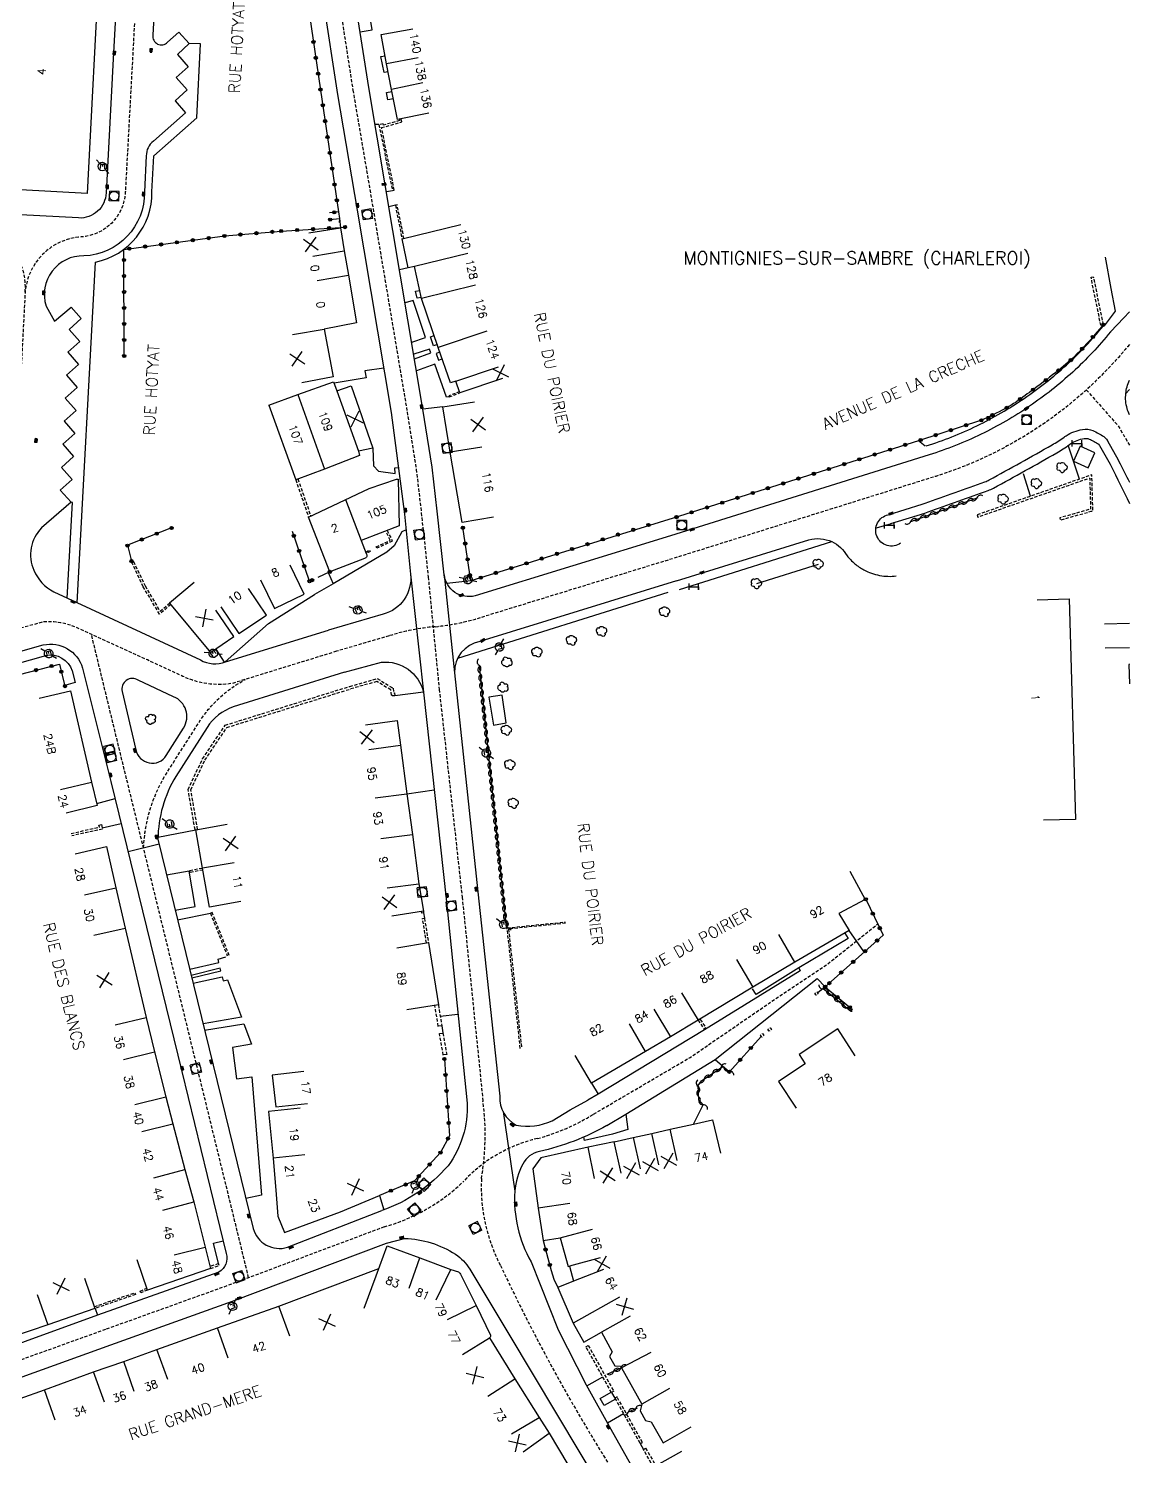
# Model space of a CAD drawing. Header units: millimetres. Extents: x 155999 to 157000, y 121000 to 122000.
# Drawn here: x 156828 to 157000, y 121550.5 to 121773.5 of the extents above; entities that cross this region are included whole.
import ezdxf
from ezdxf.enums import TextEntityAlignment as Align

# ---------------------------------------------------------------- set-up
doc = ezdxf.new("R2010")
doc.units = ezdxf.units.MM
doc.linetypes.add('DASHED', pattern=[0.75, 0.5, -0.25])
doc.layers.get('0').update_dxf_attribs({"linetype": 'CONTINUOUS'})
for name, color, linetype in [('W0001', 6, 'DASHED'), ('W0008', 7, 'CONTINUOUS'), ('W0017', 7, 'CONTINUOUS'), ('W0100', 7, 'CONTINUOUS'), ('W0112', 1, 'DASHED'), ('W0300', 7, 'CONTINUOUS'), ('W0302', 3, 'CONTINUOUS'), ('W0310', 3, 'CONTINUOUS'), ('W0322', 7, 'CONTINUOUS'), ('W0330', 7, 'CONTINUOUS'), ('W0334', 7, 'CONTINUOUS'), ('W0400', 7, 'CONTINUOUS'), ('W0420', 7, 'CONTINUOUS'), ('W0471', 7, 'CONTINUOUS'), ('W0980', 7, 'CONTINUOUS'), ('W0989', 7, 'CONTINUOUS'), ('W0991', 7, 'CONTINUOUS'), ('W1102', 7, 'CONTINUOUS'), ('W1474', 7, 'CONTINUOUS')]:
    doc.layers.add(name, color=color, linetype=linetype)
doc.styles.get("Standard").update_dxf_attribs({"font": 'romans.shx', "width": 0.85})

# ---------------------------------------------------------------- blocks, each defined once
blk = doc.blocks.new('T400')
for p, q in [((-0.15, 0.3), (0.15, 0.3)), ((-0.15, -0.25), (-0.15, 0.3)), ((-0.15, 0.15), (0.15, 0.15)), ((-0.15, 0), (0.15, 0)), ((0.15, 0.3), (0.15, -0.25)), ((-0.15, -0.15), (0.15, -0.15)), ((-0.15, -0.25), (-0.15, -0.3)), ((-0.15, -0.3), (0.15, -0.3)), ((0.15, -0.3), (0.15, -0.25))]:
    blk.add_line(p, q)
blk = doc.blocks.new('T420')
for p, q in [((0.75, 0.75), (-0.75, 0.75)), ((-0.75, 0.75), (-0.75, -0.75)), ((0.75, 0.75), (0.75, -0.75)), ((0.75, -0.75), (-0.75, -0.75))]:
    blk.add_line(p, q)
blk.add_ellipse((0, 0), major_axis=(-0.53, 0.53), ratio=1, start_param=3.926991, end_param=10.210176)
blk = doc.blocks.new('T471')
for p, q in [((-0.333334, 0.333334), (-0.333334, -0.333334)), ((-0.333334, 0.333334), (0.333334, 0.333334)), ((-0.333334, 0), (0, 0)), ((0.500001, 0.500001), (1.000002, 1.000002)), ((-0.500001, -0.500001), (-1.000002, -1.000002)), ((-0.333334, -0.333334), (0.333334, -0.333334))]:
    blk.add_line(p, q)
blk.add_ellipse((0, 0), major_axis=(0.471405, 0.471405), ratio=1, start_param=5.4977871438, end_param=11.780972451)
blk = doc.blocks.new('T300')
for p, q in [((-0.8, 0.51), (-0.86, 0.34)), ((-0.86, 0.34), (-0.86, 0.17)), ((-0.86, 0.17), (-0.74, 0.06)), ((-0.69, 0.63), (-0.8, 0.51)), ((-0.8, -0.06), (-0.74, 0.06)), ((-0.74, 0.06), (-0.69, 0.11)), ((-0.57, 0.69), (-0.69, 0.63)), ((-0.46, 0.69), (-0.57, 0.69)), ((-0.29, 0.63), (-0.46, 0.69)), ((-0.29, 0.63), (-0.17, 0.74)), ((-0.23, 0.57), (-0.29, 0.63)), ((-0.17, 0.74), (-0.06, 0.8)), ((-0.06, 0.8), (0.06, 0.8)), ((0.06, 0.8), (0.23, 0.74)), ((0.23, 0.74), (0.34, 0.63)), ((0.34, 0.63), (0.4, 0.51)), ((0.46, 0.46), (0.34, 0.46)), ((0.4, 0.51), (0.4, 0.46)), ((0.57, 0.4), (0.46, 0.46)), ((0.57, 0.4), (0.69, 0.29)), ((0.69, 0.29), (0.74, 0.17)), ((0.74, 0.06), (0.69, -0.17)), ((0.74, 0.17), (0.74, 0.06)), ((-0.8, -0.17), (-0.8, -0.06)), ((-0.8, -0.23), (-0.8, -0.17)), ((-0.74, -0.34), (-0.8, -0.23)), ((-0.69, -0.4), (-0.74, -0.34)), ((-0.51, -0.46), (-0.69, -0.4)), ((-0.4, -0.46), (-0.51, -0.46)), ((-0.4, -0.46), (-0.34, -0.46)), ((-0.34, -0.46), (-0.34, -0.4)), ((-0.34, -0.51), (-0.34, -0.46)), ((-0.29, -0.63), (-0.34, -0.51)), ((-0.17, -0.74), (-0.29, -0.63)), ((-0.06, -0.8), (-0.17, -0.74)), ((0.06, -0.8), (-0.06, -0.8)), ((0.17, -0.74), (0.06, -0.8)), ((0.23, -0.69), (0.17, -0.74)), ((0.29, -0.46), (0.23, -0.46)), ((0.29, -0.63), (0.23, -0.69)), ((0.46, -0.4), (0.29, -0.46)), ((0.34, -0.51), (0.29, -0.63)), ((0.34, -0.51), (0.34, -0.46)), ((0.57, -0.34), (0.46, -0.4)), ((0.63, -0.29), (0.57, -0.34)), ((0.69, -0.17), (0.63, -0.29))]:
    blk.add_line(p, q)
blk = doc.blocks.new('t310o')
at = {"color": 0, "linetype": 'Continuous'}
for centre, start, end in [((-0.5, 0.38), 216.8699, 323.1304), ((0.5, -0.37), 36.8699, 143.1303)]:
    blk.add_arc(centre, 0.625, start, end, dxfattribs=at)
blk = doc.blocks.new('t322o')
at = {"color": 0, "linetype": 'Continuous'}
for radius in [0.25, 0.15]:
    blk.add_circle((0, 0), radius, dxfattribs=at)
blk = doc.blocks.new('t991o')
at = {"color": 0, "linetype": 'Continuous'}
for p, q in [((-1, 1), (1, -1)), ((-1, -1), (1, 1))]:
    blk.add_line(p, q, dxfattribs=at)
blk = doc.blocks.new('t330o')
at = {"color": 0, "linetype": 'Continuous'}
for p, q in [((0.25, -0.25), (-0.25, 0.25)), ((-0.25, -0.25), (0.25, 0.25)), ((-0.25, 0.25), (-0.25, -0.25)), ((0.25, 0.25), (-0.25, 0.25)), ((0.25, -0.25), (0.25, 0.25)), ((-0.25, -0.25), (0.25, -0.25)), ((-0.25, -0.25), (-0.25, -0.25))]:
    blk.add_line(p, q, dxfattribs=at)
blk = doc.blocks.new('T1474')
at = {"color": 0, "linetype": 'Continuous', "flags": 128}
for points in [[(-0.75, -0.5), (-0.75, 0.5)], [(-0.75, 0), (0.75, 0)], [(0.75, 0), (0.75, -0.5), (0.75, 0.5)]]:
    blk.add_lwpolyline(points, dxfattribs=at)

msp = doc.modelspace()

# ---------------------------------------------------------------- linework, layer by layer
at = {"layer": 'W0001', "flags": 128}
for points in [[(156827.42, 121732.33, 0.376207), (156820.62, 121741.87, -0.364791), (156814.08, 121750.68), (156816.14, 121784.77, -0.383094), (156823.27, 121790.5), (156839.42, 121789.61, -0.424024), (156845, 121783.6), (156843.07, 121747.94, -0.379709), (156836.18, 121740.97, 0.372401), (156827.42, 121732.33), (156826.2, 121709.34), (156824.82, 121686.23, 0.073013), (156825.41, 121679.49, 0.548852)], [(157000, 121724.16), (156999.67, 121723.81, -0.035495), (156993.49, 121717.29, -0.035982), (156986.35, 121711.64, -0.036582), (156978.33, 121707, -0.036593), (156969.72, 121703.58), (156929.32, 121690.94)], [(156876.07, 121676.25), (156859.79, 121671.23, -0.148018), (156852.09, 121672.32), (156846.55, 121674.9), (156835.53, 121679.91, 0.127061), (156830.2, 121680.84), (156741.35, 121655.75), (156680.53, 121638.6, 0.121416), (156665.55, 121630.09, 1.799081)], [(156845.93, 121645.52, -0.132335), (156849.71, 121657.51), (156854.61, 121665.18, -0.129475), (156861.85, 121671.86, 16.054548)]]:
    msp.add_lwpolyline(points, format="xyb", dxfattribs=at)
at = {"layer": 'W0001'}
for points in [[(156876.42, 121778.23), (156878.64, 121763.9), (156881.29, 121748.36), (156887.12, 121713.65), (156888.54, 121704.66), (156889.33, 121697.88), (156890.41, 121687.87), (156892.13, 121670.29), (156895.71, 121637.87), (156898.97, 121605.97, -0.075852), (156898.73, 121593.9, 0.132552), (156901.7, 121580.33, 0.04494), (156928.5, 121534.53), (156933.02, 121528.44), (156943.17, 121515.61), (156954.48, 121501.22), (156959.68, 121493.44), (156966.26, 121482.28), (156969.45, 121475.7), (156973.09, 121465.73), (156984.02, 121431.31), (156994.59, 121404.95)], [(156929.32, 121690.94), (156898.71, 121681.55, -0.048103), (156891.5, 121680.1, 0.055522), (156884.29, 121678.66), (156876.07, 121676.25)], [(156883.54, 121586.35, 0.120904), (156895.82, 121593.34, -0.150457), (156907.48, 121600.15, 0.072115), (156916.26, 121603.97, 0.05924)], [(156883.54, 121586.35), (156858.93, 121577.13), (156839.96, 121570.32), (156817.23, 121562.15), (156786.58, 121550.97, 0.359499)]]:
    msp.add_lwpolyline(points, format="xyb", dxfattribs=at)
at = {"layer": 'W0001', "flags": 128}
for points in [[(156993.26, 121717.08), (156998.22, 121711.49), (157000, 121708.46)], [(156862.35, 121578.41), (156854.36, 121611.1), (156842.31, 121660.28), (156837.79, 121678.88)], [(156916.26, 121603.97), (156931.34, 121612.82), (156943.67, 121621.28), (156952.86, 121627.44), (156960.67, 121633.65)]]:
    msp.add_lwpolyline(points, dxfattribs=at)
at = {"layer": 'W0008'}
for points in [[(156890.9, 122000), (156875.59, 121951.93), (156870.96, 121936.37), (156866.4, 121918.29), (156863.35, 121904.45, 0.027569), (156861.39, 121895.56, 0.088503), (156860.58, 121875.46), (156865.77, 121837.9), (156870.58, 121802.58), (156873.98, 121777.78), (156876.24, 121763.21), (156879.29, 121745.14), (156884.64, 121713.55), (156886.73, 121697.67), (156886.73, 121697.67), (156887.66, 121688.28, -0.370844), (156883.35, 121682.03), (156874.81, 121679.53)], [(156928.27, 121694.28), (156897.75, 121684.91, -0.444717), (156892.89, 121688.17), (156891.82, 121698.16), (156891.01, 121705), (156889.59, 121714.05), (156883.75, 121748.78), (156881.11, 121764.3), (156878.9, 121778.59), (156875.71, 121802.25), (156870.72, 121838.73), (156865.37, 121877.71, -0.059487), (156865.08, 121883.93, -0.043329), (156867.94, 121901.86), (156871.41, 121917.61), (156875.86, 121935.32), (156881.64, 121954.28), (156896.19, 122000)], [(156839.28, 121787.11, -0.434058), (156842.03, 121783.76), (156841.24, 121769.76), (156840.08, 121747.84, -0.415358), (156835.77, 121743.93), (156820.62, 121744.76, -0.430809), (156817.09, 121749.2)], [(156847.93, 121782.96), (156847.39, 121772.51, 0.733377), (156849.68, 121771.37), (156851.46, 121772.95), (156853.05, 121771.2), (156851.22, 121769.49), (156852.89, 121767.55), (156851.04, 121765.87), (156852.72, 121763.96), (156850.85, 121762.24), (156852.48, 121760.33), (156847.47, 121755.92, 0.251569), (156846.36, 121753.63), (156846.06, 121748.04, -0.41034), (156836.59, 121738.01, 0.515247), (156830.69, 121730.18), (156832.02, 121727.83), (156834.62, 121729.99), (156836.17, 121728.21), (156834.28, 121726.54), (156835.95, 121724.66), (156834.08, 121722.97), (156835.75, 121721.06), (156833.89, 121719.37), (156835.56, 121717.46), (156833.7, 121715.77), (156835.37, 121713.87), (156833.5, 121712.18), (156835.17, 121710.27), (156833.31, 121708.58), (156834.98, 121706.67), (156833.11, 121704.98), (156834.78, 121703.08), (156832.91, 121701.41), (156834.61, 121699.52), (156830, 121695.52, 0.309009), (156828.77, 121688.9, 0.169977), (156831.89, 121685.55), (156854.8, 121674.91, 0.223755), (156858.74, 121674.61), (156874.81, 121679.53)], [(156929.22, 121687.24), (156898.46, 121677.76, 0.374589), (156894.53, 121672.88), (156898.15, 121638.67), (156901.58, 121606.75, 0.284339), (156904.16, 121602.23, 0.147693), (156909.8, 121602.91), (156912.62, 121604.63), (156915.34, 121606.17)], [(156791.16, 121666.18), (156830.23, 121677.25, -0.39151), (156836.4, 121673.64), (156840.81, 121655.93), (156846.37, 121633.16), (156851.91, 121610.6), (156858.84, 121582.19, -0.351129), (156857.69, 121579.29), (156838.71, 121572.56), (156816.05, 121564.34)], [(156877.33, 121672.97), (156883.12, 121674.54, -0.375288), (156889.67, 121669.88), (156893.22, 121637.61), (156896.48, 121605.7, -0.172015), (156893.51, 121595.88, -0.131648), (156883.14, 121588.91)], [(156877.33, 121672.97), (156859.93, 121667.56, 0.1675), (156855.87, 121664.37), (156850.98, 121656.72, 0.134031), (156848.17, 121646.89), (156851.28, 121634.15), (156856.82, 121611.61), (156863.05, 121586.09, 0.417782), (156868.4, 121583.16), (156883.14, 121588.91)], [(156918.35, 121602.17, -0.071843), (156907.78, 121598.12, 0.219575), (156905.18, 121596.16, 0.106071), (156903.95, 121591.91, 0.15007), (156906.51, 121580.91), (156910.73, 121570.27), (156915.09, 121561.67), (156918.97, 121554.78), (156923.43, 121546.8), (156928.73, 121538.4), (156935, 121529.96), (156945.14, 121517.16), (156956.51, 121502.69), (156961.8, 121494.77), (156968.46, 121483.46), (156971.76, 121476.68), (156975.45, 121466.53), (156982.03, 121445.83, 0.49471), (156985.61, 121444.98), (157000, 121454.03)], [(156883.9, 121583.8), (156886.73, 121584.56, -0.134205), (156894.68, 121582.07, -0.120417), (156896.89, 121579.74), (156903.02, 121569.59), (156917.93, 121544.72), (156926.32, 121532.91), (156933.82, 121523.34), (156942.1, 121512.88), (156952.56, 121499.47), (156957.33, 121492.44), (156964.16, 121480.77), (156967.12, 121474.61), (156970.72, 121464.69), (156977.64, 121442.97, -0.354311), (156976.72, 121439.42), (156966.26, 121430.16), (156962.06, 121426.42)], [(156926.17, 121414.44), (156908.08, 121439.2, 0.016021), (156905.01, 121443.02), (156895.85, 121453.28, 0.033371), (156888.6, 121460.37), (156863.28, 121483.48), (156831.38, 121512.76), (156816.58, 121526.4), (156797, 121544.44, -0.06222), (156794.65, 121547.25, -0.083538), (156794.44, 121547.76, -0.362361), (156797.29, 121552.17), (156818.09, 121559.76), (156840.82, 121567.93), (156859.81, 121574.75), (156883.9, 121583.8)]]:
    msp.add_lwpolyline(points, format="xyb", dxfattribs=at)
at = {"layer": 'W0008', "flags": 128}
for points in [[(157000, 121729.28), (156999.1, 121728.32), (156997.04, 121726.13, -0.035982), (156991.13, 121719.87, -0.035982), (156984.38, 121714.53, -0.036582), (156976.81, 121710.15, -0.036582), (156968.68, 121706.92), (156928.27, 121694.28)], [(157000, 121713.21, -0.040854), (156999.64, 121714.17, -0.09403), (156999.43, 121716.52, -0.085404), (157000, 121718.58, -0.085404)], [(156964.24, 121693.14, -0.228104), (156962.13, 121692.79, -0.228104), (156960.53, 121694.22, -0.221614), (156960.63, 121696.31, -0.221614), (156962.29, 121697.58), (156967.58, 121699.21), (156968.05, 121699.38, 0.002623), (156977.42, 121702.73, 0.036834), (156978.07, 121703.02, 0.005814), (156987.91, 121708.5, 0.02923), (156989.79, 121709.72, 0.009393), (156989.89, 121709.8, -0.032169), (156989.92, 121709.82), (156990.1, 121709.93, -0.090108), (156992.65, 121710.91, -0.152372), (156994.28, 121710.72, -0.041077), (156995.99, 121709.78, -0.111163), (156996.5, 121709.25, -0.012429), (156996.52, 121709.22, 0.004216), (156996.57, 121709.11), (156998.24, 121706.15), (156998.36, 121705.92, -0.003845), (157000, 121702.65, -0.003845)], [(156929.22, 121687.24), (156949.9, 121693.65, -0.088974), (156951.71, 121693.83, -0.088974), (156953.48, 121693.38, -0.080196), (156954.85, 121692.47, -0.080196), (156955.86, 121691.17, 0.050594), (156957.07, 121689.93, 0.050594), (156958.51, 121688.97, 0.076081), (156960.96, 121688.11, 0.076081), (156963.56, 121688.02)]]:
    msp.add_lwpolyline(points, format="xyb", dxfattribs=at)
for points in [[(157000, 121674.26), (156999.91, 121674.21), (157000, 121671.17)], [(156948.33, 121626.79), (156948.54, 121626.34), (156933.59, 121617.12), (156916.96, 121607.1), (156915.34, 121606.17)], [(156918.35, 121602.17), (156921.29, 121603.98), (156935.28, 121612.47), (156951.18, 121625.13), (156952.44, 121623.86)]]:
    msp.add_lwpolyline(points, dxfattribs=at)
msp.add_lwpolyline([(156850.62, 121669.16), (156845.08, 121671.74, 0.683027), (156842.59, 121669.97), (156844.74, 121660.88, 0.681058), (156849.48, 121659.97), (156852.18, 121664.27, 0.467817)], format="xyb", close=True, dxfattribs=at)
at = {"layer": 'W0017'}
for p, q in [((156968.08, 121708.28), (156967.01, 121709.14)), ((156992.21, 121703.15), (156990.41, 121708.44)), ((156983.37, 121704.04), (156984.49, 121700.51)), ((156960.48, 121695.54), (156962.79, 121696.22)), ((156929.66, 121685.89), (156953.48, 121693.38)), ((157000, 121680.57), (156996.12, 121680.49)), ((157000, 121676.82), (156996.19, 121676.74)), ((156958.47, 121629.35), (156956.18, 121632.67)), ((156935.28, 121612.47), (156937.48, 121610.58)), ((156915.92, 121608.81), (156916.96, 121607.1)), ((156931.89, 121602.41), (156933.39, 121605.43))]:
    msp.add_line(p, q, dxfattribs=at)
at = {"layer": 'W0017', "flags": 128}
for points in [[(156996.09, 121727.1), (156997.81, 121729.4), (156997.16, 121732.9), (156996.25, 121737.82)], [(156999.43, 121716.52), (157000, 121717.12)], [(156955.52, 121632.25), (156956.03, 121631.39), (156948.33, 121626.79), (156941.64, 121622.67), (156941.11, 121623.52)], [(156921.29, 121603.98), (156921.62, 121601.55), (156919.23, 121600.82)]]:
    msp.add_lwpolyline(points, dxfattribs=at)
for points in [[(156968.23, 121708.33, 0.036582), (156976.17, 121711.48, 0.036582), (156983.55, 121715.75, 0.035982), (156990.14, 121720.96, 0.035982), (156995.9, 121727.06)], [(156962.72, 121696.2), (156968.03, 121697.84), (156968.53, 121698.02, 0.002623), (156977.91, 121701.38, 0.036834), (156978.75, 121701.75, 0.005814), (156988.63, 121707.25, 0.02923), (156990.65, 121708.56, 0.005353), (156990.73, 121708.63), (156990.84, 121708.7, -0.090108), (156992.92, 121709.49, -0.152372), (156993.7, 121709.4, -0.041077), (156995.2, 121708.58, -0.099217), (156995.26, 121708.52, 0.003601), (156995.32, 121708.41), (156996.97, 121705.47), (156997.08, 121705.26, -0.006975), (157000, 121699.35, -0.006975)]]:
    msp.add_lwpolyline(points, format="xyb", dxfattribs=at)
msp.add_lwpolyline([(156993.57, 121704.92), (156994.61, 121707.26), (156992.29, 121708.29), (156991.25, 121705.95)], close=True, dxfattribs=at)
at = {"layer": 'W0100'}
msp.add_lwpolyline([(156833.4, 121785.24), (156839.05, 121784.9), (156837.1, 121747.77), (156820.97, 121748.64), (156822.98, 121785.86), (156828.73, 121785.52), (156829.63, 121786.41), (156829.37, 121786.7), (156829.57, 121786.88), (156831.05, 121785.26), (156832.72, 121786.69), (156832.9, 121786.49), (156832.6, 121786.23)], close=True, dxfattribs=at)
for points in [[(156890.5, 121760.28), (156885.59, 121759.34), (156884.7, 121763.98), (156883.91, 121768.03), (156883.08, 121772.57), (156887.99, 121773.48)], [(156902.01, 121718.84), (156895.36, 121716.63), (156894.75, 121718.47), (156893.89, 121718.19), (156891.99, 121723.72), (156889.37, 121731.38), (156888.27, 121736.36), (156887.27, 121736.15), (156886.32, 121740.68), (156895.5, 121742.9)], [(156871.78, 121741.6), (156876.71, 121742.4), (156877.3, 121738.82), (156877.97, 121735.01), (156879.23, 121727.53), (156874.15, 121726.59), (156875.55, 121719.1), (156870.64, 121718.18)], [(156865.51, 121714.72), (156870.04, 121716.35), (156875.61, 121718.35), (156876.12, 121716.93), (156878.39, 121717.74), (156881.78, 121707.99), (156879.51, 121707.5), (156879.67, 121706.81), (156874.22, 121704.72), (156869.7, 121703.05)], [(156900.64, 121697.19), (156895.71, 121696.35), (156893.83, 121707.37), (156892.72, 121714.46), (156897.66, 121715.23)], [(156864.2, 121687.43), (156866.38, 121682.93), (156871.04, 121685.19), (156868.85, 121689.69)], [(156853.85, 121686.98), (156850, 121683.79), (156856.38, 121676.06), (156860.04, 121678.54), (156857.24, 121682.68)], [(156858.01, 121683.18), (156860.8, 121679.02), (156865.12, 121681.92), (156862.33, 121686.07)], [(156829.63, 121668.95), (156834.5, 121670.07), (156837.8, 121655.8), (156838.68, 121652.18), (156833.82, 121650.99)], [(156880.61, 121664.78), (156885.56, 121665.44), (156886.07, 121661.58), (156887.09, 121654.01), (156887.95, 121647.65), (156888.97, 121639.95), (156889.65, 121635.65), (156884.71, 121634.87)], [(156861.15, 121637.15), (156856.23, 121636.28), (156855.15, 121642.37), (156854.09, 121648.38), (156859.01, 121649.25)], [(156835.25, 121644.64), (156840.12, 121645.76), (156841.59, 121639.32), (156843.04, 121633.03), (156846.35, 121619.04), (156847.65, 121613.69), (156849.41, 121606.69), (156850.49, 121602.47), (156852.38, 121595.31), (156853.76, 121590.27), (156855.54, 121583.2), (156856.39, 121579.83), (156846.55, 121576.47), (156844.94, 121581.2)], [(156885.5, 121629.96), (156890.44, 121630.75), (156892, 121621.03), (156887.06, 121620.24)], [(156870.99, 121610.61), (156866.02, 121610.06), (156866.58, 121605.09), (156871.54, 121605.64)], [(156870.4, 121604.91), (156865.43, 121604.4), (156866.17, 121597.09), (156866.66, 121591.43), (156866.93, 121588.02), (156867.93, 121585.45), (156876.69, 121588.71), (156882.78, 121591.26), (156882.78, 121591.26)], [(156919.46, 121599.62), (156915.39, 121598.82), (156908.03, 121597.16), (156906.77, 121595.42), (156907.62, 121589.29), (156908.37, 121584.22), (156911.04, 121584.62), (156912.26, 121580.16), (156912.47, 121580.22), (156913.12, 121577.85), (156910.67, 121576.86), (156913.07, 121571.31), (156914.73, 121568.35), (156917.47, 121569.89), (156919.18, 121566.85), (156919.17, 121566.85), (156918.76, 121566.11), (156919.59, 121564.64), (156920.44, 121564.61), (156920.6, 121564.33), (156923.77, 121558.68), (156923.55, 121557.63), (156924.39, 121556.13), (156925.28, 121555.91), (156927.14, 121552.64), (156931.49, 121555.12)], [(156836.7, 121578.33), (156838.33, 121573.61), (156830.95, 121571.05), (156822.62, 121568.23), (156814.09, 121565.34), (156810.76, 121564.2), (156809.14, 121568.93)], [(156820.65, 121552.14), (156818.98, 121556.85), (156830.43, 121560.89), (156838.11, 121563.69), (156842.82, 121565.35), (156848.01, 121567.21), (156857.46, 121570.58), (156867.09, 121573.97), (156882.68, 121579.85)], [(156929.99, 121551.27), (156925.63, 121548.82), (156928.9, 121543), (156930.85, 121539.56), (156935.63, 121544.98), (156931.89, 121548.29)]]:
    msp.add_lwpolyline(points, dxfattribs=at)
for points in [[(156880.73, 121691.52, -0.513132), (156880.46, 121690.73), (156875.04, 121688.65), (156871.72, 121697.21), (156881.21, 121701.7), (156885.44, 121703.15), (156885.74, 121703.14), (156885.87, 121695.86), (156879.94, 121693.57), (156880.73, 121691.52)], [(156882.26, 121578.71), (156883.99, 121583.4), (156889.08, 121581.52), (156893.95, 121579.72), (156895.15, 121579.31), (156895.37, 121579.13), (156895.47, 121578.96), (156897.9, 121574.07), (156900.13, 121569.45, -0.267347), (156900.01, 121569.03), (156903.96, 121562.6), (156907.73, 121556.59), (156909.3, 121554.13), (156912.25, 121549.23), (156907.97, 121546.65)]]:
    msp.add_lwpolyline(points, format="xyb", dxfattribs=at)
at = {"layer": 'W0100', "flags": 128}
for points in [[(156985.59, 121684.28), (156990.59, 121684.43), (156991.56, 121650), (156986.57, 121649.86)], [(156956.29, 121641.91), (156958.68, 121637.51), (156954.57, 121635.29), (156956.18, 121632.67), (156947.73, 121627.72), (156941.15, 121623.8), (156932.59, 121618.64), (156928.25, 121616.04), (156924.38, 121613.75), (156915.92, 121608.81), (156913.4, 121613.13)], [(156957.16, 121613.08), (156954.41, 121617.26), (156948.37, 121613.29), (156949.34, 121611.8), (156945.16, 121609.06), (156947.9, 121604.88)], [(156920.57, 121594.74), (156919.46, 121599.62), (156922.43, 121600.29), (156925.34, 121600.93), (156928.24, 121601.59), (156931.89, 121602.41), (156934.82, 121603.06), (156936.07, 121597.85)]]:
    msp.add_lwpolyline(points, dxfattribs=at)
at = {"layer": 'W0112'}
for points in [[(156885.9, 121759.4), (156885.95, 121759.15), (156883.41, 121758.44), (156883.38, 121758.65), (156882.7, 121758.51), (156884.82, 121748.23), (156885.11, 121748.29), (156883.11, 121758.04), (156886.29, 121758.94), (156886.19, 121759.46)], [(156886.62, 121740.73), (156885.57, 121745.97), (156885.28, 121745.91), (156886.32, 121740.68)], [(156895.3, 121716.8), (156893.62, 121716.17), (156893.69, 121715.99), (156895.36, 121716.63)], [(156869.7, 121703.05), (156871.72, 121697.21)], [(156870.05, 121703.17), (156872.07, 121697.33)], [(156884.01, 121695.14), (156884.8, 121693.47), (156882.39, 121692.34), (156882.28, 121692.57), (156884.46, 121693.59), (156883.77, 121695.05)], [(156880.64, 121691.76), (156881.24, 121692.07), (156881.36, 121691.84), (156880.73, 121691.52)], [(156850.19, 121683.56), (156848.42, 121682.06), (156845.89, 121686.32), (156844.09, 121690.14), (156844.36, 121690.26), (156846.16, 121686.46), (156848.5, 121682.52), (156850, 121683.79)], [(156878.17, 121670.78), (156882.45, 121671.98), (156884.93, 121670.49), (156885.04, 121669.77), (156885.14, 121669.76), (156885.18, 121669.32), (156884.77, 121669.29), (156884.76, 121669.39), (156884.69, 121669.4), (156884.56, 121670.23), (156882.39, 121671.53), (156878.32, 121670.39)], [(156853.97, 121648.42), (156852.89, 121654.67), (156855.15, 121659.47), (156858.69, 121664.72), (156878.17, 121670.78)], [(156854.38, 121648.43), (156853.32, 121654.61), (156855.51, 121659.27), (156858.95, 121664.36), (156878.32, 121670.39)], [(156834.61, 121647.81), (156839.02, 121648.78), (156838.95, 121649.11), (156839.35, 121649.19), (156839.5, 121648.47), (156834.7, 121647.42)], [(156855.2, 121642.08), (156853.19, 121641.72), (156853.14, 121642.04), (156855.15, 121642.4)], [(156859.32, 121628.75), (156856.65, 121635.44), (156856.37, 121635.33), (156859.01, 121628.71)], [(156889.65, 121635.65), (156889.69, 121635.41), (156889.39, 121635.37), (156889.36, 121635.61)], [(156890.14, 121630.71), (156889.53, 121634.5), (156889.83, 121634.55), (156890.44, 121630.75)], [(156904.8, 121614.23), (156902.75, 121633.05), (156911.85, 121633.98)], [(156911.87, 121633.78), (156902.97, 121632.87), (156904.99, 121614.33)], [(156892, 121621.03), (156892.53, 121617.75), (156891.99, 121617.67), (156891.45, 121620.94)], [(156856.39, 121579.83), (156857.73, 121580.32), (156857.63, 121580.62), (156856.31, 121580.14)], [(156838.24, 121573.89), (156844.57, 121576.07), (156844.67, 121575.79), (156838.33, 121573.61)], [(156846.55, 121576.47), (156845.48, 121576.05), (156845.38, 121576.33), (156846.46, 121576.76)], [(156925.63, 121548.82), (156924.04, 121551.59), (156924.39, 121551.79), (156925.98, 121549.02)]]:
    msp.add_lwpolyline(points, dxfattribs=at)
at = {"layer": 'W0112', "flags": 128}
for points in [[(156994, 121734.68), (156994.35, 121734.75), (156995.87, 121727.27), (156995.52, 121727.19)], [(156976.2, 121697.55), (156976.32, 121697.21), (156979.27, 121698.27), (156992.33, 121702.82), (156993.79, 121703.32), (156993.92, 121698.46), (156989.1, 121697.1), (156989.2, 121696.75), (156994.01, 121698.12), (156994.28, 121698.2), (156994.13, 121703.82), (156992.21, 121703.15), (156979.15, 121698.6)], [(156951.03, 121622.53), (156950.81, 121622.81), (156951.15, 121623.07), (156951.36, 121622.79)], [(156942.54, 121616), (156942.32, 121616.28), (156942.66, 121616.54), (156942.88, 121616.26)], [(156943.72, 121616.9), (156943.49, 121617.17), (156943.83, 121617.45), (156944.05, 121617.17)]]:
    msp.add_lwpolyline(points, close=True, dxfattribs=at)
msp.add_lwpolyline([(156932.59, 121618.64), (156933.5, 121617.29), (156933.81, 121617.5), (156932.92, 121618.84)], dxfattribs=at)
at = {"layer": 'W0112'}
for points in [[(156892.17, 121616.55), (156892.71, 121616.64), (156893.3, 121613.29), (156892.76, 121613.19)], [(156915.42, 121567.84), (156919.4, 121560.68), (156919.05, 121560.49), (156915.07, 121567.64)], [(156919.58, 121559.6), (156923.54, 121552.5), (156923.88, 121552.69), (156919.92, 121559.79)]]:
    msp.add_lwpolyline(points, close=True, dxfattribs=at)
at = {"layer": 'W0302', "flags": 128}
msp.add_lwpolyline([(156941.75, 121686.82), (156951.4, 121689.86)], dxfattribs=at)
at = {"layer": 'W0310', "flags": 128}
for points in [[(156965.82, 121696.55), (156976.37, 121700.26)], [(156952.21, 121623.54), (156952.61, 121623.21), (156956.47, 121620.03)], [(156933.39, 121605.43), (156932.69, 121606.21), (156932.58, 121608.43), (156933.13, 121609.15), (156936.47, 121611.41), (156937.48, 121610.58)]]:
    msp.add_lwpolyline(points, dxfattribs=at)
at = {"layer": 'W0310'}
for points in [[(156898.35, 121674.08), (156902.57, 121633.18)], [(156920.5, 121564.31), (156918.34, 121563.29)], [(156921.71, 121557.48), (156923.12, 121558.1)]]:
    msp.add_lwpolyline(points, dxfattribs=at)
at = {"layer": 'W0322'}
for points in [[(156867.55, 121794.49), (156868.93, 121794.75), (156871.53, 121777.76), (156873.84, 121762.14), (156876.41, 121744.88), (156874.98, 121744.75)], [(156875.09, 121743.67), (156876.54, 121743.87), (156876.5, 121743.22)], [(156842.91, 121722.38), (156842.87, 121739.03), (156858.64, 121741.13), (156867.43, 121741.89)], [(156867.43, 121741.89), (156877.54, 121742.52)], [(156928.68, 121697.04), (156897.06, 121687.26), (156895.82, 121695.63)], [(156850.31, 121695.52), (156843.4, 121692.84), (156844.09, 121690.14)], [(156871.86, 121687.19), (156869.18, 121694.94)], [(156872.27, 121687.36), (156871.86, 121687.19)], [(156875.04, 121688.65), (156873.15, 121687.79)], [(156790.4, 121663.3), (156832.77, 121674.26), (156833.64, 121670.82)], [(156892.94, 121612.57), (156893.73, 121600.58), (156892.35, 121597.97), (156888.28, 121593.55), (156882.78, 121591.26)], [(156908.75, 121582.81), (156909.65, 121579.54)]]:
    msp.add_lwpolyline(points, dxfattribs=at)
at = {"layer": 'W0322', "flags": 128}
msp.add_lwpolyline([(156995.91, 121727.25, -0.02114), (156991.8, 121722.69, -0.034426), (156988.98, 121720.18, -0.004378), (156985.03, 121717.18, -0.006539), (156982.34, 121715.23, -0.03181), (156980.54, 121714.13, -0.016421), (156976.86, 121712.33), (156967.01, 121709.14), (156928.68, 121697.04)], format="xyb", dxfattribs=at)
for points in [[(156958.79, 121637.52), (156961.51, 121631.92), (156952.44, 121623.83), (156952.85, 121623.5), (156956.71, 121620.32)], [(156952.44, 121623.86), (156951.3, 121622.92)], [(156937.48, 121610.58), (156942.46, 121616.11)]]:
    msp.add_lwpolyline(points, dxfattribs=at)
at = {"layer": 'W0334'}
for points in [[(156879.76, 121773.01), (156881.65, 121773.33), (156877.47, 121798.64), (156878.7, 121798.82)], [(156884.16, 121766.76), (156883.54, 121766.64), (156883.01, 121769.13), (156883.69, 121769.25)], [(156884.97, 121762.54), (156884.1, 121762.38), (156883.88, 121763.52), (156884.75, 121763.68)], [(156882.7, 121758.51), (156882.09, 121758.53)], [(156883.87, 121748.08), (156884.82, 121748.23)], [(156885.28, 121745.91), (156884.28, 121745.65)], [(156876.41, 121744.88), (156876.54, 121743.87), (156876.71, 121742.4)], [(156887.27, 121736.15), (156885.93, 121735.82)], [(156889.34, 121731.53), (156888.69, 121731.39), (156888.43, 121732.48), (156889.09, 121732.62)], [(156887.83, 121724.55), (156889.98, 121725.25), (156888.06, 121731.06), (156886.8, 121730.69)], [(156891.84, 121724.15), (156891.25, 121723.94), (156890.78, 121725.37), (156891.36, 121725.57)], [(156888.27, 121721.92), (156890.83, 121722.87), (156890.62, 121723.44), (156888.14, 121722.66)], [(156892.25, 121722.96), (156891.65, 121722.76), (156892.03, 121721.72), (156892.61, 121721.91)], [(156883.46, 121720.48), (156880.49, 121720.04), (156880.71, 121718.99), (156875.69, 121718.13)], [(156893.69, 121715.99), (156893.26, 121715.94), (156891.47, 121721.12), (156888.58, 121720.06)], [(156892.72, 121714.46), (156889.59, 121714.05)], [(156881.78, 121707.99), (156881.85, 121705.21), (156882.64, 121704.4), (156885.27, 121704.03), (156885.18, 121704.89), (156885.8, 121704.96)], [(156834.01, 121684.57), (156834.84, 121699.5), (156834.61, 121699.52)], [(156886.97, 121695.21), (156886.3, 121694.93), (156885.07, 121692.72), (156883.97, 121691.74), (156875.55, 121686.79), (156872.65, 121685.13)], [(156874.82, 121688.44), (156875.55, 121686.79)], [(156887.66, 121688.28), (156889.67, 121669.88), (156885.18, 121669.32)], [(156892.89, 121688.17), (156894.53, 121672.88)], [(156897.06, 121687.26), (156893.34, 121686.83)], [(156927.85, 121685.42), (156895, 121675.13)], [(156857.2, 121676.61), (156858.51, 121674.53)], [(156887.09, 121653.99), (156891.35, 121654.6)], [(156838.61, 121652.47), (156841.47, 121653.24)], [(156842.44, 121649.28), (156839.47, 121648.62)], [(156848.17, 121647.24), (156854.09, 121648.38)], [(156848.36, 121646.12), (156843.5, 121644.93)], [(156850.87, 121635.83), (156853.99, 121636.4), (156853.03, 121641.9), (156849.53, 121641.29)], [(156851.24, 121634.32), (156856.37, 121635.33)], [(156889.69, 121635.41), (156889.83, 121634.55)], [(156853.14, 121626.58), (156857.7, 121627.65), (156857.57, 121628.19), (156858.81, 121628.51)], [(156853.47, 121625.23), (156858.01, 121626.35), (156857.91, 121626.74), (156853.37, 121625.63)], [(156853.67, 121624.42), (156858.2, 121625.42), (156858.35, 121624.79), (156859.07, 121624.92), (156861.24, 121619.09), (156855.22, 121618.09)], [(156855.47, 121617.08), (156861.62, 121618.07), (156862.81, 121614.91), (156859.84, 121614.38), (156860.46, 121609.49), (156862.83, 121609.77), (156864.34, 121591.32), (156861.9, 121590.81)], [(156892.29, 121619.24), (156895.06, 121619.58)], [(156892.53, 121617.75), (156892.71, 121616.64)], [(156902.1, 121604.36), (156903.95, 121591.91)], [(156919.23, 121600.82), (156914.86, 121599.84), (156914.72, 121600.4)], [(156882.78, 121591.26), (156883.49, 121589.03)], [(156857.63, 121580.62), (156856.88, 121583.82), (156858.35, 121584.19)], [(156908.37, 121584.22), (156908.75, 121582.81)], [(156909.65, 121579.54), (156910.03, 121578.2), (156910.67, 121576.86)], [(156838.35, 121573.61), (156838.74, 121572.58)], [(156915.18, 121561.52), (156917.69, 121562.93)], [(156919.67, 121559.44), (156917.9, 121558.45), (156917.29, 121559.56), (156919.02, 121560.53)], [(156919.05, 121560.49), (156919.58, 121559.6)], [(156918.42, 121555.75), (156920.91, 121557.21)], [(156923.54, 121552.5), (156924.04, 121551.59)]]:
    msp.add_lwpolyline(points, dxfattribs=at)
for points in [[(156835.57, 121683.84), (156838.42, 121737.05, 0.362109), (156847.23, 121748.02), (156847.52, 121753.63, -0.002851), (156847.52, 121753.64), (156854.26, 121759.57), (156854.82, 121771.15), (156853.05, 121771.2)], [(156778.2, 121660.23), (156778.11, 121660.74), (156788.95, 121663.82), (156789.25, 121662.92), (156790.4, 121663.3), (156790.25, 121664.17), (156830.63, 121675.62, -0.384794), (156834.78, 121673.19), (156835.23, 121671.39), (156833.79, 121670.98)]]:
    msp.add_lwpolyline(points, format="xyb", dxfattribs=at)
at = {"layer": 'W0334', "flags": 128}
msp.add_lwpolyline([(156858.69, 121674.59), (156865.44, 121680.59), (156872.65, 121685.13)], dxfattribs=at)
at = {"layer": 'W0334'}
msp.add_lwpolyline([(156901.99, 121669.41), (156899.87, 121669.1), (156900.61, 121664.73), (156902.61, 121665.07)], close=True, dxfattribs=at)
at = {"layer": 'W1102'}
for p, q in [((156872.37, 121737.99), (156877.3, 121738.82)), ((156873.04, 121734.18), (156877.97, 121735.01)), ((156869.22, 121725.75), (156874.15, 121726.59)), ((156832.93, 121654.68), (156837.8, 121655.8)), ((156860.08, 121643.23), (156855.15, 121642.37)), ((156836.72, 121638.2), (156841.59, 121639.32)), ((156838.16, 121631.91), (156843.04, 121633.03)), ((156947.73, 121627.72), (156945.19, 121632.02)), ((156938.58, 121628.09), (156941.15, 121623.8)), ((156930.02, 121622.93), (156932.59, 121618.64)), ((156925.69, 121620.34), (156928.25, 121616.04)), ((156841.48, 121617.89), (156846.35, 121619.04)), ((156924.38, 121613.75), (156921.85, 121618.06)), ((156842.8, 121612.51), (156847.65, 121613.69)), ((156844.56, 121605.47), (156849.41, 121606.69)), ((156845.64, 121601.23), (156850.49, 121602.47)), ((156922.43, 121600.29), (156923.52, 121595.41)), ((156926.43, 121596.05), (156925.34, 121600.93)), ((156929.34, 121596.72), (156928.24, 121601.59)), ((156871.14, 121597.59), (156866.17, 121597.09)), ((156847.55, 121594.03), (156852.38, 121595.31)), ((156848.93, 121588.95), (156853.76, 121590.27)), ((156850.69, 121581.98), (156855.54, 121583.2)), ((156829.32, 121575.78), (156830.95, 121571.05)), ((156868.76, 121569.26), (156867.09, 121573.97)), ((156859.14, 121565.87), (156857.46, 121570.58)), ((156849.7, 121562.5), (156848.01, 121567.21)), ((156844.48, 121560.64), (156842.82, 121565.35)), ((156839.82, 121558.99), (156838.11, 121563.69)), ((156832.09, 121556.18), (156830.43, 121560.89))]:
    msp.add_line(p, q, dxfattribs=at)
for points in [[(156888.83, 121768.94), (156883.91, 121768.03)], [(156889.59, 121765.02), (156884.7, 121763.98)], [(156896.6, 121738.38), (156888.27, 121736.36)], [(156897.8, 121733.43), (156889.37, 121731.38)], [(156899.55, 121726.23), (156891.99, 121723.72)], [(156870.04, 121716.35), (156874.22, 121704.72)], [(156865.51, 121714.72), (156869.7, 121703.05)], [(156898.77, 121708.14), (156893.83, 121707.37)], [(156881.12, 121660.91), (156886.07, 121661.58)], [(156882.13, 121653.35), (156887.09, 121654.01)], [(156882.99, 121646.99), (156887.95, 121647.65)], [(156884.01, 121639.29), (156888.97, 121639.95)], [(156916.38, 121593.92), (156915.39, 121598.82)], [(156912.56, 121590.03), (156907.62, 121589.29)], [(156887.44, 121576.79), (156889.08, 121581.52)], [(156917.3, 121581.52), (156912.47, 121580.22)], [(156891.64, 121574.97), (156893.95, 121579.72)], [(156917.81, 121579.68), (156913.12, 121577.85)], [(156893.4, 121571.89), (156897.9, 121574.07)], [(156920.3, 121575.37), (156913.07, 121571.31)], [(156921.95, 121572.43), (156917.47, 121569.89)], [(156895.75, 121566.42), (156900.01, 121569.03)], [(156925.18, 121566.73), (156920.6, 121564.33)], [(156899.74, 121559.92), (156903.96, 121562.6)], [(156928.12, 121561.12), (156923.77, 121558.68)], [(156903.45, 121554.01), (156907.73, 121556.59)], [(156905.23, 121551.2), (156909.3, 121554.13)]]:
    msp.add_lwpolyline(points, dxfattribs=at)
at = {"layer": 'W1102', "flags": 128}
for points in [[(156894.75, 121718.47), (156901.39, 121720.69)], [(156876.12, 121716.93), (156879.51, 121707.5)], [(156877.49, 121699.94), (156879.94, 121693.57)], [(156911.04, 121584.62), (156916.08, 121585.99)], [(156880.39, 121573.64), (156882.26, 121578.71)]]:
    msp.add_lwpolyline(points, dxfattribs=at)

# ---------------------------------------------------------------- block references
at = {"layer": 'W0300'}
for p in [(156989.5, 121704.95), (156985.49, 121702.45), (156980.29, 121700.01), (156951.4, 121689.86), (156941.75, 121686.82)]:
    msp.add_blockref('T300', p, dxfattribs=at)
for p, rotation in [((156927.41, 121682.42), 17.2778235515209), ((156917.59, 121679.36), 17.2778235515209), ((156912.87, 121677.95), 17.2778235515209), ((156907.48, 121676.12), 17.2778235515209), ((156902.62, 121674.6), 197.285827885021), ((156902.03, 121670.66), 188.442260521014), ((156846.99, 121665.59), 249.625217371635), ((156902.69, 121663.92), 9.51407989944072), ((156903.23, 121658.53), 9.51407989944072), ((156903.76, 121652.51), 7.7462390314238)]:
    msp.add_blockref('T300', p, dxfattribs=dict(at, rotation=rotation))
at = {"layer": 'W0310'}
for p, rotation in [((156976.16, 121700.19), 19.40769493382702), ((156968.78, 121697.59), 19.40769493382702), ((156970.25, 121698.11), 19.40769493382702), ((156971.73, 121698.63), 19.40769493382702), ((156973.21, 121699.15), 19.40769493382702), ((156974.68, 121699.67), 19.40769493382702), ((156965.82, 121696.55), 19.40769493382702), ((156967.3, 121697.07), 19.40769493382702), ((156898.35, 121674.08), 275.892865554678), ((156898.48, 121672.83), 275.892865554678), ((156898.61, 121671.59), 275.892865554678), ((156898.74, 121670.35), 275.892865554678), ((156898.86, 121669.1), 275.892865554678), ((156898.99, 121667.86), 275.892865554678), ((156899.12, 121666.62), 275.892865554678), ((156899.25, 121665.37), 275.892865554678), ((156899.38, 121664.13), 275.892865554678), ((156899.51, 121662.88), 275.892865554678), ((156899.63, 121661.64), 275.892865554678), ((156899.76, 121660.4), 275.892865554678), ((156899.89, 121659.15), 275.892865554678), ((156900.02, 121657.91), 275.892865554678), ((156900.15, 121656.67), 275.892865554678), ((156900.28, 121655.42), 275.892865554678), ((156900.4, 121654.18), 275.892865554678), ((156900.53, 121652.94), 275.892865554678), ((156900.66, 121651.69), 275.892865554678), ((156900.79, 121650.45), 275.892865554678), ((156900.92, 121649.21), 275.892865554678), ((156901.05, 121647.96), 275.892865554678), ((156901.17, 121646.72), 275.892865554678), ((156901.3, 121645.48), 275.892865554678), ((156901.43, 121644.23), 275.892865554678), ((156901.56, 121642.99), 275.892865554678), ((156901.69, 121641.75), 275.892865554678), ((156901.82, 121640.5), 275.892865554678), ((156901.94, 121639.26), 275.892865554678), ((156902.07, 121638.02), 275.892865554678), ((156902.2, 121636.77), 275.892865554678), ((156902.33, 121635.53), 275.892865554678), ((156902.46, 121634.29), 275.892865554678), ((156952.21, 121623.54), 320.4876604519336), ((156953.41, 121622.55), 320.4876604452568), ((156954.62, 121621.55), 320.4876604452568), ((156955.83, 121620.55), 320.4876604452568), ((156936.16, 121611.2), 34.17497671762906), ((156937.39, 121610.66), 320.8138701924559), ((156932.58, 121608.3), 93.06253471822373), ((156933.56, 121609.44), 34.17497671762906), ((156934.86, 121610.32), 34.17497671762906), ((156932.67, 121606.73), 93.06253471822373), ((156933.39, 121605.43), 131.5491764611496), ((156919.37, 121563.77), 205.278143482331), ((156920.5, 121564.31), 205.278143482331), ((156921.71, 121557.48), 23.67927560271229), ((156922.86, 121557.98), 23.67927560271229)]:
    msp.add_blockref('t310o', p, dxfattribs=dict(at, rotation=rotation))
at = {"layer": 'W0322'}
for p, rotation in [((156872.47, 121771.42), 278.434173757047), ((156872.84, 121768.95), 278.434173757047), ((156873.2, 121766.47), 278.434173757047), ((156873.57, 121764), 278.434173757047), ((156873.94, 121761.53), 278.441589358737), ((156874.3, 121759.06), 278.441589358737), ((156874.67, 121756.58), 278.441589358737), ((156875.04, 121754.11), 278.441589358737), ((156875.4, 121751.64), 278.441589358737), ((156875.77, 121749.16), 278.441589358737), ((156875.74, 121744.82), 185.396434622108), ((156876.14, 121746.69), 278.441589358737), ((156875.09, 121743.67), 8.012497611730387), ((156877.41, 121742.51), 3.53846466894066), ((156853.63, 121740.46), 7.56786771770211), ((156856.11, 121740.79), 7.56786771770211), ((156858.58, 121741.12), 7.56786771770211), ((156861.07, 121741.34), 7.56786771770211), ((156863.57, 121741.55), 7.56786771770211), ((156866.06, 121741.77), 7.56786771770211), ((156867.43, 121741.89), 3.53846466894066), ((156869.93, 121742.05), 3.53846466894066), ((156872.42, 121742.2), 3.53846466894066), ((156874.92, 121742.35), 3.53846466894066), ((156843.71, 121739.14), 7.56786771770211), ((156846.19, 121739.47), 7.56786771770211), ((156848.67, 121739.8), 7.56786771770211), ((156851.15, 121740.13), 7.56786771770211), ((156842.87, 121737.38), 90.1455785498853), ((156842.88, 121734.88), 90.1455785498853), ((156842.89, 121732.38), 90.1455785498853), ((156842.89, 121729.88), 90.1455785498853), ((156842.9, 121727.38), 90.1455785498853), ((156995.91, 121727.25), 230.4191544059827), ((156842.91, 121724.88), 90.1455785498853), ((156994.29, 121725.35), 228.4488920422926), ((156992.6, 121723.51), 226.4786296786026), ((156842.91, 121722.38), 90.1455785498853), ((156988.92, 121720.13), 217.6733460604148), ((156990.83, 121721.74), 222.7503769135834), ((156986.93, 121718.61), 217.1673632316742), ((156982.91, 121715.64), 215.5037671974337), ((156984.93, 121717.11), 216.632363643891), ((156980.82, 121714.28), 209.0010974034639), ((156974.48, 121711.56), 197.9314579991251), ((156976.86, 121712.33), 197.9314579991251), ((156978.59, 121713.14), 205.8958090059793), ((156967.34, 121709.25), 197.9314579991251), ((156969.72, 121710.02), 197.9314579991251), ((156972.1, 121710.79), 197.9314579991251), ((156960.19, 121706.99), 197.5221879955375), ((156962.58, 121707.74), 197.5221879955375), ((156964.96, 121708.5), 197.5221879955375), ((156953.04, 121704.73), 197.5221879955375), ((156955.42, 121705.49), 197.5221879955375), ((156957.81, 121706.24), 197.5221879955375), ((156945.89, 121702.47), 197.5221879955375), ((156948.27, 121703.23), 197.5221879955375), ((156950.66, 121703.98), 197.5221879955375), ((156938.74, 121700.22), 197.5221879955375), ((156941.12, 121700.97), 197.5221879955375), ((156943.5, 121701.72), 197.5221879955375), ((156931.58, 121697.96), 197.5221879955375), ((156933.97, 121698.71), 197.5221879955375), ((156936.35, 121699.46), 197.5221879955375), ((156924.85, 121695.98), 197.420057895819), ((156929.2, 121697.21), 197.5221879955375), ((156845.65, 121693.71), 201.1704004926171), ((156847.98, 121694.62), 201.1704004926171), ((156850.31, 121695.52), 201.1704004926171), ((156869.41, 121694.28), 109.0635662217119), ((156895.83, 121695.55), 98.42217784201452), ((156917.69, 121693.74), 197.420057895819), ((156920.08, 121694.48), 197.420057895819), ((156922.46, 121695.23), 197.420057895819), ((156843.42, 121692.76), 284.3796641468149), ((156870.23, 121691.92), 109.0635662217119), ((156896.2, 121693.08), 98.42217784201452), ((156910.53, 121691.49), 197.420057895819), ((156912.92, 121692.24), 197.420057895819), ((156915.3, 121692.99), 197.420057895819), ((156844.04, 121690.34), 284.3796641468149), ((156871.04, 121689.55), 109.0635662217119), ((156896.57, 121690.61), 98.42217784201452), ((156903.38, 121689.25), 197.420057895819), ((156905.76, 121689.99), 197.420057895819), ((156908.15, 121690.74), 197.420057895819), ((156871.86, 121687.19), 109.0635662217119), ((156872.27, 121687.36), 202.271291950573), ((156875.04, 121688.65), 204.315041955635), ((156896.93, 121688.13), 98.42217784201452), ((156898.61, 121687.75), 197.420057895819), ((156900.99, 121688.5), 197.420057895819), ((156829.12, 121673.32), 14.5011347278889), ((156831.54, 121673.95), 14.5011347278889), ((156833.07, 121673.07), 284.165354768264), ((156833.64, 121670.82), 284.165354768264), ((156958.79, 121637.52), 295.8819020894542), ((156959.88, 121635.27), 295.8819020894542), ((156960.56, 121631.07), 221.7403449216125), ((156960.98, 121633.02), 295.8819020894542), ((156958.7, 121629.41), 221.7403449216125), ((156956.83, 121627.74), 221.7403449216125), ((156953.1, 121624.42), 221.7403449216125), ((156954.96, 121626.08), 221.7403449216125), ((156952.44, 121623.86), 219.5965016859916), ((156952.44, 121623.83), 320.4876604486805), ((156954.37, 121622.24), 320.4876604457262), ((156956.3, 121620.65), 320.4876604457262), ((156940.83, 121614.3), 48.00060851729826), ((156892.94, 121612.57), 273.788650538022), ((156939.16, 121612.44), 48.00060851729826), ((156893.11, 121610.08), 273.788650538022), ((156937.48, 121610.58), 48.00060851729826), ((156893.27, 121607.58), 273.788650538022), ((156893.44, 121605.09), 273.788650538022), ((156893.6, 121602.59), 273.788650538022), ((156893.51, 121600.16), 241.980270859059), ((156892.33, 121597.95), 227.363764310101), ((156890.64, 121596.11), 227.363764310101), ((156886.88, 121592.96), 202.631486734833), ((156888.95, 121594.27), 227.363764310101), ((156884.57, 121592), 202.631486734833), ((156908.75, 121582.81), 285.28359558067), ((156909.41, 121580.4), 285.28359558067)]:
    msp.add_blockref('t322o', p, dxfattribs=dict(at, rotation=rotation))
at = {"layer": 'W0330'}
msp.add_blockref('t330o', (156977.96, 121712.64), dxfattribs=at)
at = {"layer": 'W0400'}
for p, rotation in [((156841.36, 121769.7), 356.768601678838), ((156847.11, 121770.12), 356.768601678838), ((156840.24, 121748.81), 357.00158561063), ((156845.93, 121747.69), 357.00158561063), ((156883.52, 121749.19), 98.6731740481818), ((156879.35, 121745.91), 9.68309761033498), ((156830.33, 121732.23), 176.8843946584306), ((156889.38, 121714.48), 8.838371460434997), ((156983.91, 121714.18), 304.6940579177075), ((156829.12, 121709.16), 176.7835961933545), ((156886.83, 121698.32), 5.819592588028959), ((156962.76, 121697.78), 108.9932692332895), ((156931.63, 121695.28), 289.5795817624533), ((156933.23, 121688.56), 108.5322634646635), ((156895.58, 121685), 107.2778235515209), ((156834.9, 121684), 245.067805384193), ((156898.92, 121677.95), 302.463553322286), ((156844.58, 121660.79), 13.99314545024), ((156840.76, 121656.96), 13.99314545024), ((156847.96, 121647.22), 193.714071794582), ((156893.34, 121638.13), 6.026729880894033), ((156897.92, 121639.11), 6.026729880894033), ((156851.96, 121611.14), 13.69064409443698), ((156856.51, 121612.16), 13.69064409443698), ((156903.54, 121602.28), 54.52989098950529), ((156889.11, 121591.65), 311.187329885153), ((156904.1, 121589.94), 7.858911663409965), ((156862.37, 121588.08), 13.73779868429405), ((156886.29, 121584.69), 99.75795831630293), ((156868.98, 121583.15), 291.7121499162815), ((156857.34, 121578.98), 290.067944899346), ((156860.87, 121575.22), 290.067944899346), ((156918.56, 121555.12), 30.953337912052)]:
    msp.add_blockref('T400', p, dxfattribs=dict(at, rotation=rotation))
at = {"layer": 'W0420'}
for p, rotation in [((156841.34, 121747.34), 267.00158561063), ((156880.89, 121744.49), 279.683097610335), ((156893.37, 121708.02), 187.529337000446), ((156889.04, 121694.52), 188.526664029553), ((156840.65, 121660.85), 283.99314545024), ((156840.85, 121659.75), 283.99314545024), ((156889.5, 121638.63), 276.285894345956), ((156894.04, 121636.46), 276.285894345956), ((156854.12, 121611.06), 283.759445767409), ((156889.75, 121592.93), 227.363764310102), ((156888.25, 121589.05), 221.187329885153), ((156897.78, 121586.18), 295.7833054104119), ((156860.83, 121578.6), 200.067944899346)]:
    msp.add_blockref('T420', p, dxfattribs=dict(at, rotation=rotation))
for p in [(156983.91, 121712.41), (156930.02, 121695.95)]:
    msp.add_blockref('T420', p, dxfattribs=at)
at = {"layer": 'W0471'}
for p, rotation in [((156839.49, 121751.96), 266.768601678838), ((156896.62, 121687.46), 302.375122907458), ((156879.4, 121682.71), 295.37060494193), ((156901.55, 121676.93), 197.285827885021), ((156831.09, 121675.9), 284.165354768264), ((156856.82, 121675.93), 309.561267426225), ((156899.48, 121660.38), 277.653436264814), ((156850, 121649.26), 100.058797480582), ((156902.23, 121633.6), 278.201709256722), ((156888.4, 121592.85), 202.631486734833), ((156859.83, 121573.95), 200.067944899346)]:
    msp.add_blockref('T471', p, dxfattribs=dict(at, rotation=rotation))
at = {"layer": 'W0991'}
for p, rotation in [((156872.07, 121739.79), 9.225014830308192), ((156869.94, 121721.93), 10.57825743975927), ((156901.7, 121719.76), 18.41566867702281), ((156878.99, 121712.56), 19.17294295588284), ((156898.21, 121711.69), 8.864896207662358), ((156855.41, 121681.44), 304.0780179055134), ((156880.86, 121662.85), 7.51851251061837), ((156859.54, 121646.24), 10.05879748055091), ((156884.36, 121637.08), 8.994482613918311), ((156839.82, 121624.9), 13.3154229874865), ((156927.97, 121596.69), 15.38255461246113), ((156918.45, 121594.37), 282.372485889925), ((156922.16, 121595.16), 15.38255461246113), ((156925.14, 121595.85), 15.38255461246113), ((156879, 121592.56), 289.8283387448367), ((156917.55, 121580.6), 15.25267054811583), ((156833.01, 121577.06), 289.065485357146), ((156921.13, 121573.9), 29.29326874605403), ((156874.57, 121571.45), 290.6434301238676), ((156897.74, 121563.17), 31.49774819466636), ((156904.34, 121552.6), 32.25311298210885)]:
    msp.add_blockref('t991o', p, dxfattribs=dict(at, rotation=rotation))
at = {"layer": 'W1474'}
for p in [(156991.81, 121708.72), (156962.48, 121695.94), (156931.92, 121686.33)]:
    msp.add_blockref('T1474', p, dxfattribs=at)

# ---------------------------------------------------------------- texts
at = {"layer": 'W0980'}
msp.add_text('MONTIGNIES-SUR-SAMBRE (CHARLEROI)', height=2, dxfattribs=at).set_placement((156957.42, 121737.55), align=Align.MIDDLE)
at = {"layer": 'W0989'}
for s, rotation, p in [('RUE HOTYAT', 86.9357, (156860.48, 121770.53)), ('RUE DU POIRIER', 281.9362, (156909.75, 121719.77)), ('RUE HOTYAT', 86.9357, (156847.16, 121717.09)), ('AVENUE DE LA CRECHE', 23.6843, (156964.65, 121717.11)), ('RUE DU POIRIER', 276.9122, (156915.77, 121639.87)), ('RUE DU POIRIER', 29.004, (156932.29, 121630.9)), ('RUE DES BLANCS', 283.771, (156833.5, 121623.92)), ('RUE GRAND-MERE', 18.7372, (156853.97, 121557.34))]:
    msp.add_text(s, height=1.75, rotation=rotation, dxfattribs=at).set_placement(p, align=Align.MIDDLE)
at = {"layer": 'W0991'}
for s, rotation, p in [('140', 280.4395, (156888.41, 121771.21)), ('138', 280.9235, (156889.21, 121766.98)), ('4', 86.5979, (156830.01, 121766.77)), ('136', 280.8744, (156890.04, 121762.65)), ('130', 283.6527, (156896.05, 121740.64)), ('0', 279.9813, (156872.7, 121736.09)), ('128', 283.6527, (156897.2, 121735.91)), ('0', 278.3724, (156873.6, 121730.38)), ('126', 283.6527, (156898.67, 121729.83)), ('124', 288.4157, (156900.47, 121723.46)), ('109', 290.1405, (156874.37, 121712.16)), ('107', 290.1494, (156869.69, 121710.08)), ('116', 279.7144, (156899.7, 121702.66)), ('105', 21.3599, (156882.35, 121697.99)), ('2', 18.4255, (156875.8, 121695.5)), ('8', 25.9484, (156866.52, 121688.56)), ('10', 33.8632, (156860.17, 121684.63)), ('1', 274.0768, (156985.32, 121669.02)), ('24B', 283.0192, (156831.28, 121661.81)), ('95', 277.6534, (156881.63, 121657.13)), ('24', 283.6796, (156833.38, 121652.83)), ('93', 277.6757, (156882.56, 121650.17)), ('91', 277.5645, (156883.5, 121643.14)), ('28', 282.8753, (156835.98, 121641.42)), ('11', 279.9839, (156860.61, 121640.19)), ('30', 282.951, (156837.44, 121635.06)), ('92', 31.084, (156951.14, 121635.54)), ('90', 31.084, (156942.19, 121629.95)), ('89', 279.1029, (156886.28, 121625.1)), ('88', 31.084, (156933.95, 121625.38)), ('86', 31.084, (156928.19, 121621.53)), ('84', 31.084, (156923.77, 121619.2)), ('36', 283.7099, (156842.14, 121615.2)), ('38', 284.0419, (156843.68, 121608.99)), ('17', 276.3615, (156871.27, 121608.13)), ('78', 33.3494, (156952.47, 121609.35)), ('40', 284.3522, (156845.1, 121603.35)), ('19', 275.7612, (156869.46, 121600.81)), ('42', 284.8213, (156846.59, 121597.63)), ('74', 12.5772, (156933.11, 121597.28)), ('21', 275.7612, (156868.77, 121594.93)), ('70', 278.4856, (156911.98, 121593.97)), ('44', 285.246, (156848.24, 121591.49)), ('23', 291.2581, (156872.57, 121589.68)), ('68', 278.4856, (156912.92, 121587.63)), ('46', 284.1935, (156849.81, 121585.46)), ('66', 285.2527, (156916.69, 121583.76)), ('48', 284.1935, (156851.17, 121580.1)), ('83', 339.7471, (156884.85, 121577.75)), ('64', 300.1074, (156919.05, 121577.52)), ('81', 336.4814, (156889.54, 121575.88)), ('79', 295.4959, (156892.4, 121573.37)), ('77', 295.7833, (156894.46, 121569.1)), ('62', 299.539, (156923.57, 121569.58)), ('42', 19.4069, (156863.95, 121567.56)), ('40', 19.6227, (156854.42, 121564.19)), ('60', 297.6434, (156926.65, 121563.92)), ('38', 19.7018, (156847.09, 121561.57)), ('36', 19.4181, (156842.15, 121559.81)), ('34', 19.9933, (156835.96, 121557.59)), ('73', 302.1745, (156901.59, 121556.96)), ('58', 299.2952, (156929.8, 121558.12))]:
    msp.add_text(s, height=1.25, rotation=rotation, dxfattribs=at).set_placement(p, align=Align.MIDDLE)
msp.add_text('82', height=1.25, rotation=31.084, dxfattribs=at).set_placement((156916.1, 121616.02))

doc.saveas('drawing.dxf')
